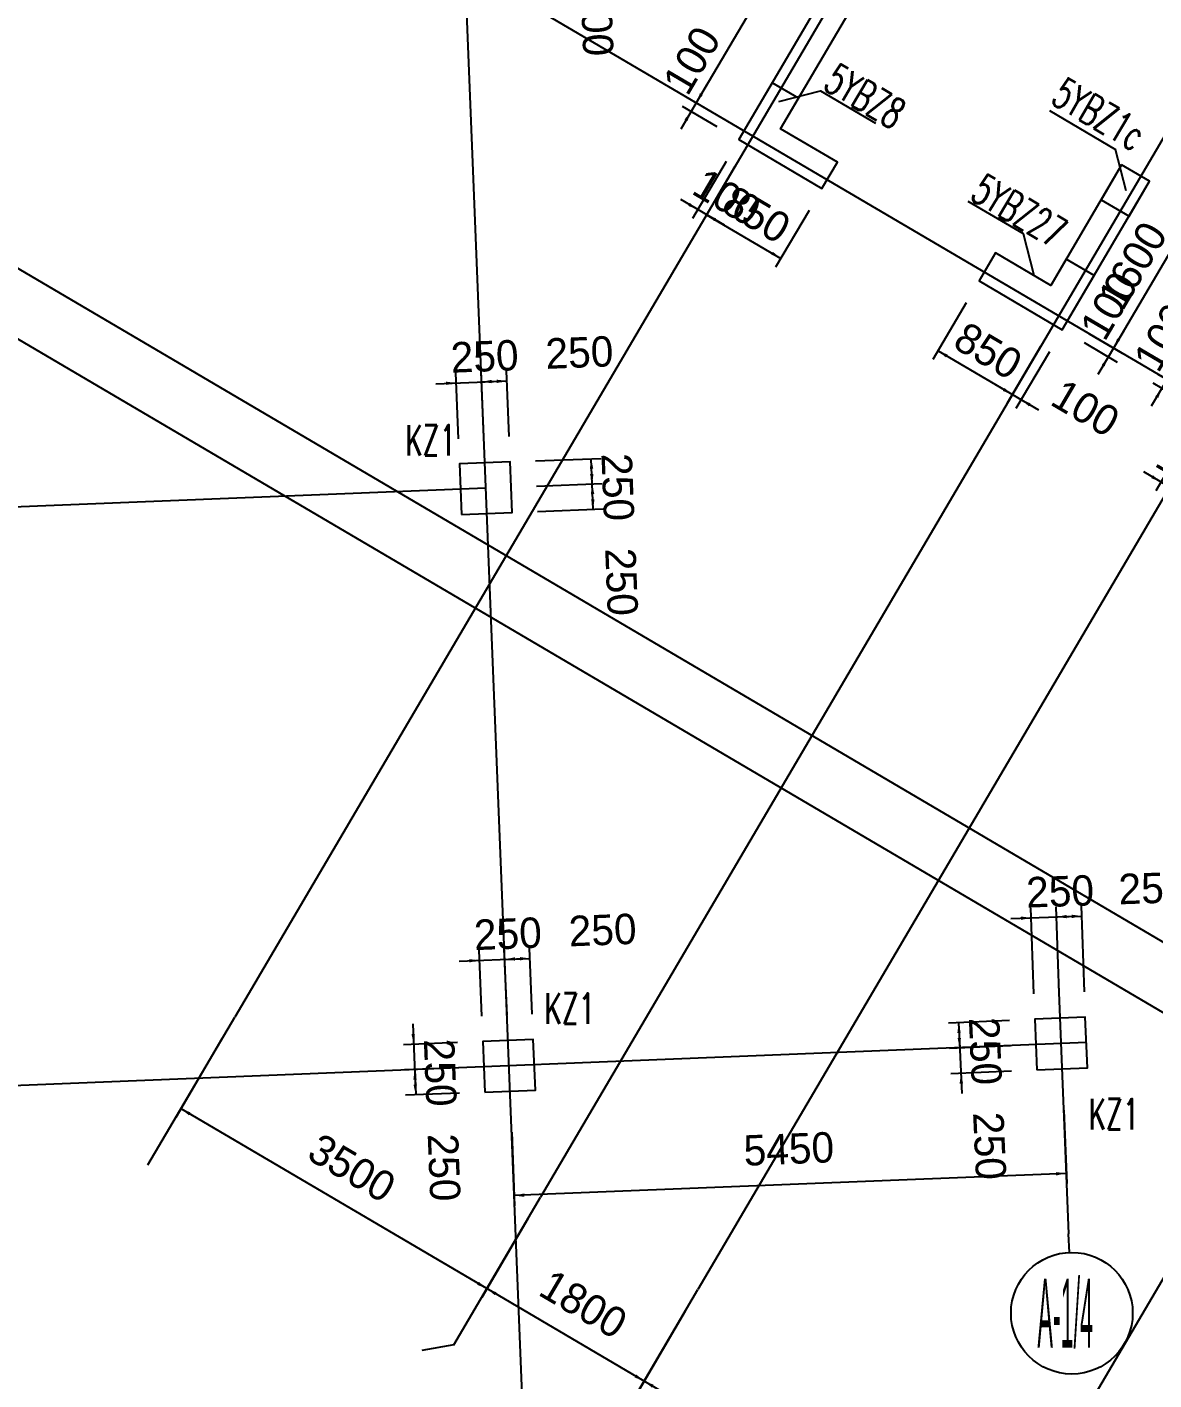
# Model space of a CAD drawing. Extents: x 387171 to 699106, y 11966 to 245688.
# Drawn here: x 485608 to 496725, y 169000 to 182344 of the extents above; entities that cross this region are included whole.
import ezdxf

# ---------------------------------------------------------------- set-up
doc = ezdxf.new("R2010")
doc.units = 0
doc.header["$LTSCALE"] = 100
doc.header["$MEASUREMENT"] = 0
for name, color, linetype in [('b边缘构件', 235, 'Continuous'), ('COLU', 7, 'Continuous'), ('DIM', 3, 'Continuous'), ('DOTE', 253, 'Continuous'), ('L-AXIS', 3, 'Continuous'), ('NUM', 7, 'Continuous'), ('wall-主楼', 2, 'Continuous'), ('Y阴影', 254, 'Continuous'), ('小尺寸', 4, 'Continuous'), ('边缘构件标注', 1, 'Continuous')]:
    doc.layers.add(name, color=color, linetype=linetype)
doc.styles.add('hztxt', font='hztxt')
doc.styles.get("Standard").update_dxf_attribs({"font": 'standard'})
doc.dimstyles.get("Standard").update_dxf_attribs({"dimtxt": 300, "dimasz": 100, "dimexe": 100, "dimexo": 250, "dimgap": 100, "dimtad": 0, "dimtoh": 1, "dimdec": 0, "dimdsep": 46, "dimcen": 0.09, "dimclrt": 7, "dimadec": 0, "dimazin": 0, "dimtfac": 1, "dimtdec": 4, "dimtofl": 0, "dimtmove": 0, "dimatfit": 3, "dimfxl": 1, "dimtolj": 1, "dimtzin": 0, "dimarcsym": 0})

# ---------------------------------------------------------------- blocks, each defined once
blk = doc.blocks.new('*D3277')
at = {"layer": 'L-AXIS', "color": 0, "linetype": 'ByBlock', "lineweight": -2}
for p, q in [((492100, 169677), (491645, 168903)), ((495057, 167012), (491696, 168989)), ((495462, 167700), (495007, 166926))]:
    blk.add_line(p, q, dxfattribs=at)
for points in [[(491696, 168989), (491790, 168953), (491773, 168924)], [(495057, 167012), (494963, 167049), (494980, 167077)]]:
    blk.add_solid(points, dxfattribs=at)
at = {"layer": 'L-AXIS', "color": 7, "linetype": 'Continuous', "lineweight": -2, "insert": (493517, 168371), "char_height": 300, "width": 775, "attachment_point": 5, "rotation": 329.5454, "style": 'hztxt'}
blk.add_mtext('3900', dxfattribs=at)
blk = doc.blocks.new('*D3506')
at = {"layer": 'L-AXIS', "color": 0, "linetype": 'ByBlock', "lineweight": -2}
for p, q in [((495835, 171662), (495864, 170938)), ((490389, 171444), (490418, 170719)), ((495860, 171038), (490414, 170819))]:
    blk.add_line(p, q, dxfattribs=at)
for points in [[(495860, 171038), (495760, 171017), (495759, 171050)], [(490414, 170819), (490513, 170840), (490515, 170806)]]:
    blk.add_solid(points, dxfattribs=at)
at = {"layer": 'L-AXIS', "color": 7, "linetype": 'Continuous', "lineweight": -2, "insert": (493123, 171278), "char_height": 300, "width": 785, "attachment_point": 5, "rotation": 2.2988, "style": 'hztxt'}
blk.add_mtext('5450', dxfattribs=at)
blk = doc.blocks.new('_AXISO')
blk.add_circle((0, 0), 0.5)
blk = doc.blocks.new('*D3744')
at = {"layer": 'L-AXIS', "color": 0, "linetype": 'ByBlock', "lineweight": -2}
for p, q in [((490548, 170589), (490093, 169815)), ((491696, 168989), (490144, 169901)), ((492100, 169677), (491645, 168903))]:
    blk.add_line(p, q, dxfattribs=at)
for points in [[(490144, 169901), (490239, 169865), (490222, 169836)], [(491696, 168989), (491601, 169025), (491618, 169054)]]:
    blk.add_solid(points, dxfattribs=at)
at = {"layer": 'L-AXIS', "color": 7, "linetype": 'Continuous', "lineweight": -2, "insert": (491097, 169747), "char_height": 300, "width": 690, "attachment_point": 5, "rotation": 329.5454, "style": 'hztxt'}
blk.add_mtext('1800', dxfattribs=at)
blk = doc.blocks.new('*D3968')
at = {"layer": 'L-AXIS', "color": 0, "linetype": 'ByBlock', "lineweight": -2}
for p, q in [((487531, 172363), (487076, 171589)), ((490144, 169901), (487127, 171675)), ((490548, 170589), (490093, 169815))]:
    blk.add_line(p, q, dxfattribs=at)
for points in [[(487127, 171675), (487221, 171639), (487205, 171610)], [(490144, 169901), (490049, 169938), (490066, 169967)]]:
    blk.add_solid(points, dxfattribs=at)
at = {"layer": 'L-AXIS', "color": 7, "linetype": 'Continuous', "lineweight": -2, "insert": (488813, 171090), "char_height": 300, "width": 780, "attachment_point": 5, "rotation": 329.5454, "style": 'hztxt'}
blk.add_mtext('3500', dxfattribs=at)
blk = doc.blocks.new('*D2220')
at = {"layer": '小尺寸', "color": 0, "linetype": 'ByBlock', "lineweight": -2}
for p, q in [((497073, 178331), (496743, 177771)), ((497159, 178281), (496829, 177720)), ((496621, 177959), (497052, 177705))]:
    blk.add_line(p, q, dxfattribs=at)
for points in [[(496794, 177857), (496699, 177894), (496716, 177922)], [(496880, 177807), (496975, 177770), (496958, 177742)]]:
    blk.add_solid(points, dxfattribs=at)
at = {"layer": '小尺寸', "color": 7, "linetype": 'Continuous', "lineweight": -2, "insert": (497081, 177978), "char_height": 300, "width": 476.67, "attachment_point": 5, "rotation": 329.5454, "style": 'hztxt'}
blk.add_mtext('100', dxfattribs=at)
blk = doc.blocks.new('*D2664')
at = {"layer": '小尺寸', "color": 0, "linetype": 'ByBlock', "lineweight": -2}
for p, q in [((494874, 179624), (494545, 179064)), ((494596, 179150), (495328, 178719)), ((495607, 179193), (495278, 178633))]:
    blk.add_line(p, q, dxfattribs=at)
for points in [[(494596, 179150), (494690, 179114), (494673, 179085)], [(495328, 178719), (495234, 178755), (495251, 178784)]]:
    blk.add_solid(points, dxfattribs=at)
at = {"layer": '小尺寸', "color": 7, "linetype": 'Continuous', "lineweight": -2, "insert": (495089, 179150), "char_height": 300, "width": 566.67, "attachment_point": 5, "rotation": 329.5454, "style": 'hztxt'}
blk.add_mtext('850', dxfattribs=at)
blk = doc.blocks.new('*D660')
at = {"layer": '小尺寸', "color": 0, "linetype": 'ByBlock', "lineweight": -2}
for p, q in [((495607, 179193), (495278, 178633)), ((495693, 179142), (495364, 178582)), ((495156, 178820), (495587, 178567))]:
    blk.add_line(p, q, dxfattribs=at)
for points in [[(495328, 178719), (495234, 178755), (495251, 178784)], [(495415, 178668), (495509, 178632), (495492, 178603)]]:
    blk.add_solid(points, dxfattribs=at)
at = {"layer": '小尺寸', "color": 7, "linetype": 'Continuous', "lineweight": -2, "insert": (496050, 178585), "char_height": 300, "width": 476.67, "attachment_point": 5, "rotation": 329.5454, "style": 'hztxt'}
blk.add_mtext('100', dxfattribs=at)
blk = doc.blocks.new('*D1187')
at = {"layer": '小尺寸', "color": 0, "linetype": 'ByBlock', "lineweight": -2}
for p, q in [((492504, 181018), (492174, 180457)), ((492590, 180967), (492261, 180407)), ((492053, 180645), (492484, 180392))]:
    blk.add_line(p, q, dxfattribs=at)
for points in [[(492225, 180544), (492130, 180580), (492147, 180609)], [(492311, 180493), (492406, 180457), (492389, 180428)]]:
    blk.add_solid(points, dxfattribs=at)
at = {"layer": '小尺寸', "color": 7, "linetype": 'Continuous', "lineweight": -2, "insert": (492513, 180665), "char_height": 300, "width": 476.67, "attachment_point": 5, "rotation": 329.5454, "style": 'hztxt'}
blk.add_mtext('100', dxfattribs=at)
blk = doc.blocks.new('*D1429')
at = {"layer": '小尺寸', "color": 0, "linetype": 'ByBlock', "lineweight": -2}
for p, q in [((492590, 180967), (492261, 180407)), ((492311, 180493), (493044, 180062)), ((493323, 180536), (492993, 179976))]:
    blk.add_line(p, q, dxfattribs=at)
for points in [[(492311, 180493), (492406, 180457), (492389, 180428)], [(493044, 180062), (492949, 180099), (492966, 180127)]]:
    blk.add_solid(points, dxfattribs=at)
at = {"layer": '小尺寸', "color": 7, "linetype": 'Continuous', "lineweight": -2, "insert": (492804, 180493), "char_height": 300, "width": 566.67, "attachment_point": 5, "rotation": 329.5454, "style": 'hztxt'}
blk.add_mtext('850', dxfattribs=at)
blk = doc.blocks.new('*D1711')
at = {"layer": '小尺寸', "color": 0, "linetype": 'ByBlock', "lineweight": -2}
for p, q in [((494493, 184894), (494151, 185096)), ((494237, 185045), (492210, 181597)), ((492466, 181446), (492124, 181647))]:
    blk.add_line(p, q, dxfattribs=at)
for points in [[(494237, 185045), (494201, 184950), (494172, 184967)], [(492210, 181597), (492246, 181691), (492275, 181674)]]:
    blk.add_solid(points, dxfattribs=at)
at = {"layer": '小尺寸', "color": 7, "linetype": 'Continuous', "lineweight": -2, "insert": (493008, 183448), "char_height": 300, "width": 790, "attachment_point": 5, "rotation": 59.5454, "style": 'hztxt'}
blk.add_mtext('4000', dxfattribs=at)
blk = doc.blocks.new('*D1957')
at = {"layer": '小尺寸', "color": 0, "linetype": 'ByBlock', "lineweight": -2}
for p, q in [((492311, 181769), (492058, 181338)), ((492466, 181446), (492124, 181647)), ((492415, 181360), (492073, 181561))]:
    blk.add_line(p, q, dxfattribs=at)
for points in [[(492210, 181597), (492246, 181691), (492275, 181674)], [(492159, 181511), (492123, 181416), (492094, 181433)]]:
    blk.add_solid(points, dxfattribs=at)
at = {"layer": '小尺寸', "color": 7, "linetype": 'Continuous', "lineweight": -2, "insert": (492166, 182015), "char_height": 300, "width": 476.67, "attachment_point": 5, "rotation": 59.5454, "style": 'hztxt'}
blk.add_mtext('100', dxfattribs=at)
blk = doc.blocks.new('*D1907')
at = {"layer": '小尺寸', "color": 0, "linetype": 'ByBlock', "lineweight": -2}
for p, q in [((496702, 178607), (496956, 179038)), ((496984, 178674), (496717, 178830)), ((497035, 178760), (496768, 178917))]:
    blk.add_line(p, q, dxfattribs=at)
for points in [[(496854, 178866), (496891, 178960), (496919, 178944)], [(496804, 178780), (496767, 178685), (496739, 178702)]]:
    blk.add_solid(points, dxfattribs=at)
at = {"layer": '小尺寸', "color": 7, "linetype": 'Continuous', "lineweight": -2, "insert": (496810, 179284), "char_height": 300, "width": 476.67, "attachment_point": 5, "rotation": 59.5454, "style": 'hztxt'}
blk.add_mtext('100', dxfattribs=at)
blk = doc.blocks.new('*D127')
at = {"layer": '小尺寸', "color": 0, "linetype": 'ByBlock', "lineweight": -2}
for p, q in [((496897, 180697), (497222, 180505)), ((497136, 180556), (496325, 179177)), ((496086, 179317), (496412, 179126))]:
    blk.add_line(p, q, dxfattribs=at)
for points in [[(497136, 180556), (497100, 180462), (497071, 180478)], [(496325, 179177), (496362, 179272), (496390, 179255)]]:
    blk.add_solid(points, dxfattribs=at)
at = {"layer": '小尺寸', "color": 7, "linetype": 'Continuous', "lineweight": -2, "insert": (496515, 179993), "char_height": 300, "width": 685, "attachment_point": 5, "rotation": 59.5454, "style": 'hztxt'}
blk.add_mtext('1600', dxfattribs=at)
blk = doc.blocks.new('*D381')
at = {"layer": '小尺寸', "color": 0, "linetype": 'ByBlock', "lineweight": -2}
for p, q in [((496427, 179349), (496173, 178918)), ((496036, 179231), (496361, 179040)), ((496086, 179317), (496412, 179126))]:
    blk.add_line(p, q, dxfattribs=at)
for points in [[(496325, 179177), (496362, 179272), (496390, 179255)], [(496275, 179091), (496238, 178996), (496210, 179013)]]:
    blk.add_solid(points, dxfattribs=at)
at = {"layer": '小尺寸', "color": 7, "linetype": 'Continuous', "lineweight": -2, "insert": (496281, 179595), "char_height": 300, "width": 476.67, "attachment_point": 5, "rotation": 59.5454, "style": 'hztxt'}
blk.add_mtext('100', dxfattribs=at)
blk = doc.blocks.new('*D1680')
at = {"layer": 'DIM', "color": 0, "linetype": 'ByBlock', "lineweight": -2}
for p, q in [((495540, 172807), (495510, 173658)), ((495789, 172819), (495760, 173667)), ((495314, 173551), (495963, 173574))]:
    blk.add_line(p, q, dxfattribs=at)
for points in [[(495513, 173558), (495414, 173538), (495413, 173571)], [(495763, 173567), (495863, 173587), (495864, 173554)]]:
    blk.add_solid(points, dxfattribs=at)
at = {"layer": 'DIM', "color": 7, "linetype": 'Continuous', "lineweight": -2, "insert": (495799, 173818), "char_height": 300, "width": 566.67, "attachment_point": 5, "rotation": 2, "style": 'hztxt'}
blk.add_mtext('250', dxfattribs=at)
blk = doc.blocks.new('*D1920')
at = {"layer": 'DIM', "color": 0, "linetype": 'ByBlock', "lineweight": -2}
for p, q in [((495299, 172546), (494698, 172519)), ((494798, 172523), (494809, 172273)), ((495310, 172296), (494709, 172269))]:
    blk.add_line(p, q, dxfattribs=at)
for points in [[(494798, 172523), (494819, 172424), (494786, 172423)], [(494809, 172273), (494788, 172372), (494821, 172374)]]:
    blk.add_solid(points, dxfattribs=at)
at = {"layer": 'DIM', "color": 7, "linetype": 'Continuous', "lineweight": -2, "insert": (495061, 172243), "char_height": 300, "width": 566.67, "attachment_point": 5, "rotation": 272.5975, "style": 'hztxt'}
blk.add_mtext('250', dxfattribs=at)
blk = doc.blocks.new('*D370')
at = {"layer": 'DIM', "color": 0, "linetype": 'ByBlock', "lineweight": -2}
for p, q in [((490093, 172589), (490067, 173238)), ((490343, 172599), (490316, 173248)), ((489871, 173130), (490520, 173156))]:
    blk.add_line(p, q, dxfattribs=at)
for points in [[(490071, 173138), (489971, 173118), (489970, 173151)], [(490320, 173148), (490420, 173169), (490421, 173136)]]:
    blk.add_solid(points, dxfattribs=at)
at = {"layer": 'DIM', "color": 7, "linetype": 'Continuous', "lineweight": -2, "insert": (490351, 173400), "char_height": 300, "width": 566.67, "attachment_point": 5, "rotation": 2.2988, "style": 'hztxt'}
blk.add_mtext('250', dxfattribs=at)
blk = doc.blocks.new('*D578')
at = {"layer": 'DIM', "color": 0, "linetype": 'ByBlock', "lineweight": -2}
for p, q in [((490343, 172599), (490316, 173248)), ((490592, 172609), (490566, 173258)), ((490320, 173148), (490570, 173158))]:
    blk.add_line(p, q, dxfattribs=at)
for points in [[(490320, 173148), (490420, 173169), (490421, 173136)], [(490570, 173158), (490471, 173138), (490470, 173171)]]:
    blk.add_solid(points, dxfattribs=at)
at = {"layer": 'DIM', "color": 7, "linetype": 'Continuous', "lineweight": -2, "insert": (491286, 173437), "char_height": 300, "width": 566.67, "attachment_point": 5, "rotation": 2.2988, "style": 'hztxt'}
blk.add_mtext('250', dxfattribs=at)
blk = doc.blocks.new('*D543')
at = {"layer": 'DIM', "color": 0, "linetype": 'ByBlock', "lineweight": -2}
for p, q in [((490114, 178294), (490088, 178944)), ((489642, 178826), (490292, 178852)), ((489864, 178284), (489838, 178934))]:
    blk.add_line(p, q, dxfattribs=at)
for points in [[(489842, 178834), (489743, 178813), (489741, 178846)], [(490092, 178844), (490191, 178864), (490192, 178831)]]:
    blk.add_solid(points, dxfattribs=at)
at = {"layer": 'DIM', "color": 7, "linetype": 'Continuous', "lineweight": -2, "insert": (490122, 179095), "char_height": 300, "width": 566.67, "attachment_point": 5, "rotation": 2.2988, "style": 'hztxt'}
blk.add_mtext('250', dxfattribs=at)
blk = doc.blocks.new('*D769')
at = {"layer": 'DIM', "color": 0, "linetype": 'ByBlock', "lineweight": -2}
for p, q in [((490114, 178294), (490088, 178944)), ((490364, 178304), (490338, 178954)), ((490092, 178844), (490342, 178854))]:
    blk.add_line(p, q, dxfattribs=at)
for points in [[(490092, 178844), (490191, 178864), (490192, 178831)], [(490342, 178854), (490242, 178833), (490241, 178866)]]:
    blk.add_solid(points, dxfattribs=at)
at = {"layer": 'DIM', "color": 7, "linetype": 'Continuous', "lineweight": -2, "insert": (491057, 179133), "char_height": 300, "width": 566.67, "attachment_point": 5, "rotation": 2.2988, "style": 'hztxt'}
blk.add_mtext('250', dxfattribs=at)
blk = doc.blocks.new('*D1039')
at = {"layer": 'DIM', "color": 0, "linetype": 'ByBlock', "lineweight": -2}
for p, q in [((490634, 177815), (491283, 177841)), ((491193, 177587), (491183, 177837)), ((490644, 177565), (491293, 177591))]:
    blk.add_line(p, q, dxfattribs=at)
for points in [[(491183, 177837), (491204, 177737), (491170, 177736)], [(491193, 177587), (491172, 177686), (491206, 177687)]]:
    blk.add_solid(points, dxfattribs=at)
at = {"layer": 'DIM', "color": 7, "linetype": 'Continuous', "lineweight": -2, "insert": (491472, 176871), "char_height": 300, "width": 566.67, "attachment_point": 5, "rotation": 272.2988, "style": 'hztxt'}
blk.add_mtext('250', dxfattribs=at)
blk = doc.blocks.new('*D3723')
at = {"layer": 'DIM', "color": 0, "linetype": 'ByBlock', "lineweight": -2}
for p, q in [((490624, 178064), (491273, 178090)), ((491183, 177837), (491173, 178086)), ((490634, 177815), (491283, 177841))]:
    blk.add_line(p, q, dxfattribs=at)
for points in [[(491173, 178086), (491194, 177987), (491160, 177986)], [(491183, 177837), (491162, 177936), (491196, 177937)]]:
    blk.add_solid(points, dxfattribs=at)
at = {"layer": 'DIM', "color": 7, "linetype": 'Continuous', "lineweight": -2, "insert": (491435, 177806), "char_height": 300, "width": 566.67, "attachment_point": 5, "rotation": 272.2988, "style": 'hztxt'}
blk.add_mtext('250', dxfattribs=at)
blk = doc.blocks.new('*D2154')
at = {"layer": 'DIM', "color": 0, "linetype": 'ByBlock', "lineweight": -2}
for p, q in [((489414, 172511), (489440, 171862)), ((489853, 172329), (489322, 172307)), ((489863, 172079), (489332, 172058))]:
    blk.add_line(p, q, dxfattribs=at)
for points in [[(489422, 172311), (489401, 172411), (489434, 172412)], [(489432, 172062), (489452, 171962), (489419, 171961)]]:
    blk.add_solid(points, dxfattribs=at)
at = {"layer": 'DIM', "color": 7, "linetype": 'Continuous', "lineweight": -2, "insert": (489683, 172031), "char_height": 300, "width": 566.67, "attachment_point": 5, "rotation": 272.2988, "style": 'hztxt'}
blk.add_mtext('250', dxfattribs=at)
blk = doc.blocks.new('*D2852')
at = {"layer": 'DIM', "color": 0, "linetype": 'ByBlock', "lineweight": -2}
for p, q in [((489863, 172079), (489332, 172058)), ((489432, 172062), (489442, 171812)), ((489873, 171829), (489342, 171808))]:
    blk.add_line(p, q, dxfattribs=at)
for points in [[(489432, 172062), (489452, 171962), (489419, 171961)], [(489442, 171812), (489421, 171911), (489454, 171912)]]:
    blk.add_solid(points, dxfattribs=at)
at = {"layer": 'DIM', "color": 7, "linetype": 'Continuous', "lineweight": -2, "insert": (489721, 171096), "char_height": 300, "width": 566.67, "attachment_point": 5, "rotation": 272.2988, "style": 'hztxt'}
blk.add_mtext('250', dxfattribs=at)
blk = doc.blocks.new('*D3091')
at = {"layer": 'DIM', "color": 0, "linetype": 'ByBlock', "lineweight": -2}
for p, q in [((490459, 183412), (491038, 183435)), ((490938, 183431), (490950, 183131)), ((490471, 183112), (491050, 183135))]:
    blk.add_line(p, q, dxfattribs=at)
for points in [[(490938, 183431), (490958, 183332), (490925, 183331)], [(490950, 183131), (490929, 183231), (490962, 183232)]]:
    blk.add_solid(points, dxfattribs=at)
at = {"layer": 'DIM', "color": 7, "linetype": 'Continuous', "lineweight": -2, "insert": (491230, 182391), "char_height": 300, "width": 566.67, "attachment_point": 5, "rotation": 272.2988, "style": 'hztxt'}
blk.add_mtext('300', dxfattribs=at)
blk = doc.blocks.new('*D1569')
at = {"layer": 'DIM', "color": 0, "linetype": 'ByBlock', "lineweight": -2}
for p, q in [((495789, 172819), (495760, 173667)), ((496039, 172827), (496010, 173675)), ((495763, 173567), (496013, 173576))]:
    blk.add_line(p, q, dxfattribs=at)
for points in [[(495763, 173567), (495863, 173587), (495864, 173554)], [(496013, 173576), (495914, 173555), (495913, 173589)]]:
    blk.add_solid(points, dxfattribs=at)
at = {"layer": 'DIM', "color": 7, "linetype": 'Continuous', "lineweight": -2, "insert": (496710, 173850), "char_height": 300, "width": 566.67, "attachment_point": 5, "rotation": 2, "style": 'hztxt'}
blk.add_mtext('250', dxfattribs=at)
blk = doc.blocks.new('*D1831')
at = {"layer": 'DIM', "color": 0, "linetype": 'ByBlock', "lineweight": -2}
for p, q in [((494800, 172473), (494830, 171824)), ((495310, 172296), (494709, 172269)), ((495319, 172046), (494721, 172019))]:
    blk.add_line(p, q, dxfattribs=at)
for points in [[(494809, 172273), (494788, 172372), (494821, 172374)], [(494821, 172024), (494842, 171925), (494808, 171923)]]:
    blk.add_solid(points, dxfattribs=at)
at = {"layer": 'DIM', "color": 7, "linetype": 'Continuous', "lineweight": -2, "insert": (495103, 171308), "char_height": 300, "width": 566.67, "attachment_point": 5, "rotation": 272.5975, "style": 'hztxt'}
blk.add_mtext('250', dxfattribs=at)

msp = doc.modelspace()

# ---------------------------------------------------------------- hatches: boundary and pattern name
at = {"layer": 'Y阴影'}
h = msp.add_hatch(dxfattribs=at)
h.set_pattern_fill('ANSI31', color=256, scale=25, angle=-30.45463, style=0)
h.set_pattern_definition([])
h.paths.add_polyline_path([(492960.1, 181793.6), (492630.6, 181233.3), (493449.5, 180751.8), (493601.6, 181010.4), (493041.3, 181339.9), (493218.7, 181641.6)], flags=0)
h = msp.add_hatch(dxfattribs=at)
h.set_pattern_fill('ANSI31', color=256, scale=25, angle=-30.45463, style=0)
h.set_pattern_definition([])
h.paths.add_polyline_path([(496405.9, 180985.6), (496203.2, 180640.8), (496479, 180478.6), (496681.8, 180823.4)], flags=0)
h = msp.add_hatch(dxfattribs=at)
h.set_pattern_fill('ANSI31', color=256, scale=25, angle=-30.45463, style=0)
h.set_pattern_definition([])
h.paths.add_polyline_path([(495163.4, 180115.3), (495001.2, 179839.5), (495820.1, 179357.9), (496134.4, 179892.4), (495858.5, 180054.6), (495706.5, 179796)], flags=0)

# ---------------------------------------------------------------- linework, layer by layer
at = {"layer": 'b边缘构件'}
for points in [[(492960.1, 181793.6), (492630.6, 181233.3), (493449.5, 180751.8), (493601.6, 181010.4), (493041.3, 181339.9), (493218.7, 181641.6), (492960.1, 181793.6)], [(496405.9, 180985.6), (496203.2, 180640.8), (496479, 180478.6), (496681.8, 180823.4), (496405.9, 180985.6)], [(495163.4, 180115.3), (495001.2, 179839.5), (495820.1, 179357.9), (496134.4, 179892.4), (495858.5, 180054.6), (495706.5, 179796), (495163.4, 180115.3)]]:
    msp.add_lwpolyline(points, dxfattribs=at)
at = {"layer": 'COLU'}
for points in [[(489894.2, 177534.6), (490393.8, 177554.7), (490373.7, 178054.3), (489874.1, 178034.2)], [(495568.4, 172057.8), (496068, 172077.9), (496048, 172577.5), (495548.4, 172557.4)], [(490122.8, 171839.2), (490622.4, 171859.3), (490602.4, 172358.9), (490102.8, 172338.8)]]:
    msp.add_lwpolyline(points, close=True, dxfattribs=at)
at = {"layer": 'DOTE'}
for p, q in [((495323.3, 48523.1), (487855.3, 234558.3)), ((501021.6, 195306.9), (487657.8, 172578.6)), ((522507.5, 163782.3), (485487, 185549.6)), ((505107.7, 184105.2), (495588.5, 167915.5)), ((498369.4, 183890.9), (490674.9, 170804.6)), ((499921.1, 182978.6), (492226.5, 169892.2)), ((483053.9, 181411.6), (510678.3, 165169)), ((482749.8, 180894.4), (502098.7, 169517.6)), ((490134, 177794.5), (476697.4, 177255.1)), ((495784.6, 172904.5), (495883.5, 170442.3)), ((496058, 172327.7), (476926, 171559.7))]:
    msp.add_line(p, q, dxfattribs=at)
at = {"layer": 'L-AXIS'}
for p, q in [((486801.2, 171121.7), (487657.8, 172578.6)), ((489818.3, 169347.7), (490674.9, 170804.6)), ((495890.9, 170258.1), (495883.5, 170442.3)), ((491370, 168435.4), (492226.5, 169892.2)), ((489818.3, 169347.7), (489501.4, 169291))]:
    msp.add_line(p, q, dxfattribs=at)
at = {"layer": 'wall-主楼'}
for points in [[(493041.3, 181339.9), (494967.3, 184615.6), (494708.7, 184767.6), (492630.6, 181233.3), (493449.5, 180751.8), (493601.6, 181010.4)], [(496405.9, 180985.6), (495706.4, 179796), (495163.4, 180115.3), (495001.2, 179839.5), (495820.1, 179357.9), (496681.8, 180823.4)]]:
    msp.add_lwpolyline(points, close=True, dxfattribs=at)
at = {"layer": '边缘构件标注', "color": 200}
for p in [(495693.5, 181520.5), (496451.1, 180727)]:
    msp.add_line(p, (496344.5, 181137.7), dxfattribs=at)
for points in [[(493025.6, 181609.2), (493436.3, 181715.8), (493979.4, 181396.4)], [(495543.2, 179892), (495436.6, 180302.7), (494893.6, 180622)]]:
    msp.add_lwpolyline(points, dxfattribs=at)

# ---------------------------------------------------------------- block references
at = {"layer": 'L-AXIS'}
ref = msp.add_blockref('_AXISO', (495914.9, 169658.5), dxfattribs=dict(at, xscale=1199.999999999997, yscale=1200, rotation=359.999645787379))
ref.add_attrib('A', 'A-1/4', (495575.5, 169319.1), dxfattribs={"height": 678.82, "style": 'hztxt', "width": 0.252427})

# ---------------------------------------------------------------- texts
at = {"layer": 'NUM', "color": 200, "width": 0.7}
for p in [(489340.1, 178118.2), (490712.3, 172513.6), (496081.1, 171471.7)]:
    msp.add_text('KZ1', height=300, dxfattribs=at).set_placement(p)
at = {"layer": '边缘构件标注', "color": 200, "width": 0.7}
for s, p in [('5YBZ8', (493449.2, 181738.9)), ('5YBZ1c', (495693.9, 181599.7)), ('5YBZ27', (494898.9, 180651))]:
    msp.add_text(s, height=300, rotation=329.54537, dxfattribs=at).set_placement(p)

# ---------------------------------------------------------------- dimensions: what is measured, and where the dimension line sits
at = {"layer": 'DIM', "color": 200}
for base, p1, p2, angle, picture, middle in [((490949.8, 183131.5), (490209.1, 183402), (490221.1, 183102.2), 92.29877, '*D3091', (491208.3, 182923.6)), ((495763.3, 173566.8), (495548.4, 172557.4), (495798.1, 172568.7), 2, '*D1680', (495290.8, 173800.5)), ((496013.1, 173575.5), (495798.1, 172568.7), (496048, 172577.5), 2, '*D1569', (496202.2, 173832.3)), ((494809.2, 172273.3), (495548.4, 172557.4), (495559.7, 172307.4), 272.59755, '*D1920', (495037.8, 172751.2)), ((494820.5, 172023.9), (495559.7, 172307.4), (495568.4, 172057.8), 272.59755, '*D1831', (495080.2, 171816.1)), ((489441.8, 171811.9), (490112.8, 172089), (490122.8, 171839.2), 92.29877, '*D2852', (489700.3, 171604))]:
    dim = msp.add_linear_dim(base=base, p1=p1, p2=p2, angle=angle, dimstyle='Standard', dxfattribs=at)
    dim.commit()
    dim.dimension.update_dxf_attribs({"geometry": picture, "text_midpoint": middle})
for p1, p2, distance, picture, middle in [((490123.9, 178044.3), (490373.7, 178054.3), 800, '*D769', (490549.5, 179112.2)), ((489874.1, 178034.2), (490123.9, 178044.3), 800, '*D543', (489614.1, 179074.6)), ((490383.8, 177804.5), (490373.7, 178054.3), -800, '*D3723', (491414.1, 178314.3)), ((490393.8, 177554.7), (490383.8, 177804.5), -800, '*D1039', (491451.7, 177378.9)), ((490102.8, 172338.8), (490352.6, 172348.8), 800, '*D370', (489842.7, 173379.2)), ((490352.6, 172348.8), (490602.4, 172358.9), 800, '*D578', (490778.1, 173416.8)), ((490102.8, 172338.8), (490112.8, 172089), -681.6, '*D2154', (489662.8, 172539.4))]:
    dim = msp.add_aligned_dim(p1=p1, p2=p2, distance=distance, dimstyle='Standard', dxfattribs=at)
    dim.commit()
    dim.dimension.update_dxf_attribs({"geometry": picture, "text_midpoint": middle})
at = {"layer": 'L-AXIS'}
for base, p1, p2, angle, picture, middle in [((487126.8, 171675.5), (490674.9, 170804.6), (487657.8, 172578.6), 149.54537, '*D3968', (488812.8, 171090.2)), ((490414, 170819), (495824.5, 171912), (490378.9, 171693.4), 2.29877, '*D3506', (493122.7, 171278)), ((490143.9, 169901.5), (492226.5, 169892.2), (490674.9, 170804.6), 149.54537, '*D3744', (491097.1, 169747)), ((491695.6, 168989.2), (495588.5, 167915.5), (492226.5, 169892.2), 149.54537, '*D3277', (493517, 168371.4))]:
    dim = msp.add_linear_dim(base=base, p1=p1, p2=p2, angle=angle, dimstyle='Standard', dxfattribs=at)
    dim.commit()
    dim.dimension.update_dxf_attribs({"geometry": picture, "text_midpoint": middle})
at = {"layer": '小尺寸'}
for base, p1, p2, picture, middle in [((492209.8, 181596.7), (494708.7, 184767.6), (492681.3, 181319.5), '*D1711', (493008, 183447.5)), ((492159.1, 181510.5), (492681.3, 181319.5), (492630.6, 181233.3), '*D1957', (491968.9, 181680.4)), ((496325.3, 179176.9), (496681.8, 180823.4), (495870.8, 179444.1), '*D127', (496515.3, 179993.2)), ((496274.6, 179090.7), (495870.8, 179444.1), (495820.1, 179357.9), '*D381', (496084.5, 179260.5)), ((496854.3, 178865.9), (497199.4, 178547), (497250, 178633.2), '*D1907', (496613.5, 178949.5))]:
    dim = msp.add_linear_dim(base=base, p1=p1, p2=p2, angle=59.54537, dimstyle='Standard', dxfattribs=at)
    dim.commit()
    dim.dimension.update_dxf_attribs({"geometry": picture, "text_midpoint": middle})
for p1, p2, picture, middle in [((492630.6, 181233.3), (492716.8, 181182.6), '*D1187', (492177.8, 180861.5)), ((492716.8, 181182.6), (493449.5, 180751.8), '*D1429', (492804.4, 180493.1)), ((495001.2, 179839.5), (495733.9, 179408.6), '*D2664', (495088.8, 179149.9)), ((495733.9, 179408.6), (495820.1, 179357.9), '*D660', (495715.4, 178781.5)), ((497199.4, 178547), (497285.6, 178496.3), '*D2220', (496746.5, 178175.2))]:
    dim = msp.add_aligned_dim(p1=p1, p2=p2, distance=-800, dimstyle='Standard', dxfattribs=at)
    dim.commit()
    dim.dimension.update_dxf_attribs({"geometry": picture, "text_midpoint": middle})

doc.saveas('drawing.dxf')
